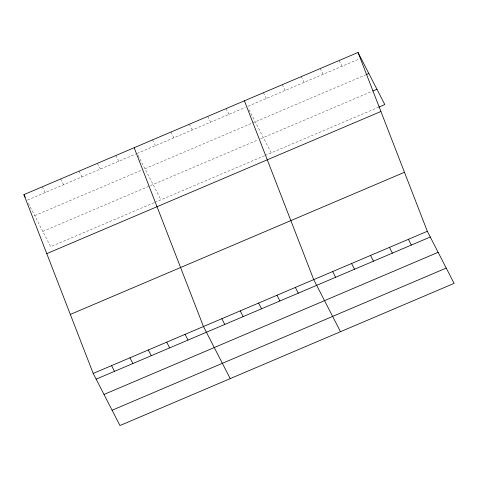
<?xml version="1.0" encoding="UTF-8"?>
<svg xmlns="http://www.w3.org/2000/svg" width="478" height="478" viewBox="0 0 478 478"><rect width="100%" height="100%" fill="white"/><g stroke="black" fill="none" stroke-linecap="round" stroke-linejoin="round"><path stroke-width="0.36" stroke-dasharray="2.39 1.79" d="M27.527 200.061L135.746 154.024M137.108 153.444L245.328 107.401M248.046 106.241L358.948 59.063M34.709 215.65L141.566 170.192M144.971 168.74L251.834 123.282M252.509 122.989L365.461 74.938M42.811 231.418L257.893 139.911M260.612 138.757L372.207 91.28M154.131 202.702L50.674 246.72L28.154 202.899M154.812 202.415L264.394 155.792M265.075 155.505L378.044 107.442M339.099 60.527L342.045 66.257M320.164 68.581L323.11 74.311M301.23 76.635L304.175 82.365M282.295 84.69L285.241 90.42M263.36 92.75L266.306 98.474M249.008 109.719L271.199 152.894M226.052 108.62L228.992 114.35M207.673 116.441L210.619 122.171M189.294 124.256L192.24 129.986M170.921 132.077L173.861 137.807M152.542 139.893L155.487 145.623M138.088 155.356L160.937 199.81M115.784 155.529L118.729 161.259M97.41 163.351L100.356 169.081M79.031 171.166L81.977 176.896M60.652 178.987L63.598 184.717M42.279 186.802L45.219 192.532"/><path stroke-width="0.72" d="M358.034 52.472L427.326 231.28L454.1 283.376L119.966 425.528L93.198 373.438L23.9 194.624L358.034 52.472L384.802 104.562L378.719 107.156M366.136 74.652L368.843 73.498M372.882 90.993L376.939 89.267M46.766 253.633L380.9 111.482M70.326 314.428L404.46 172.277M93.198 373.438L427.326 231.28M96.138 379.162L430.272 237.01M104.001 394.464L438.135 252.312M112.103 410.232L446.237 268.074M408.391 239.341L411.337 245.065M389.456 247.395L392.402 253.125M370.522 255.449L373.467 261.179M351.593 263.503L354.533 269.234M332.658 271.558L335.598 277.288M340.497 331.708L313.723 279.612L244.425 100.804M295.344 287.433L298.29 293.163M276.965 295.249L279.911 300.979M258.592 303.07L261.538 308.8M240.213 310.885L243.159 316.615M221.834 318.707L224.78 324.437M230.229 378.618L203.461 326.522L134.163 147.714M185.082 334.343L188.027 340.073M166.703 342.158L169.648 347.888M148.329 349.98L151.269 355.71M129.95 357.801L132.896 363.525M23.9 194.624L25.209 197.169M111.571 365.616L114.517 371.346"/></g></svg>
